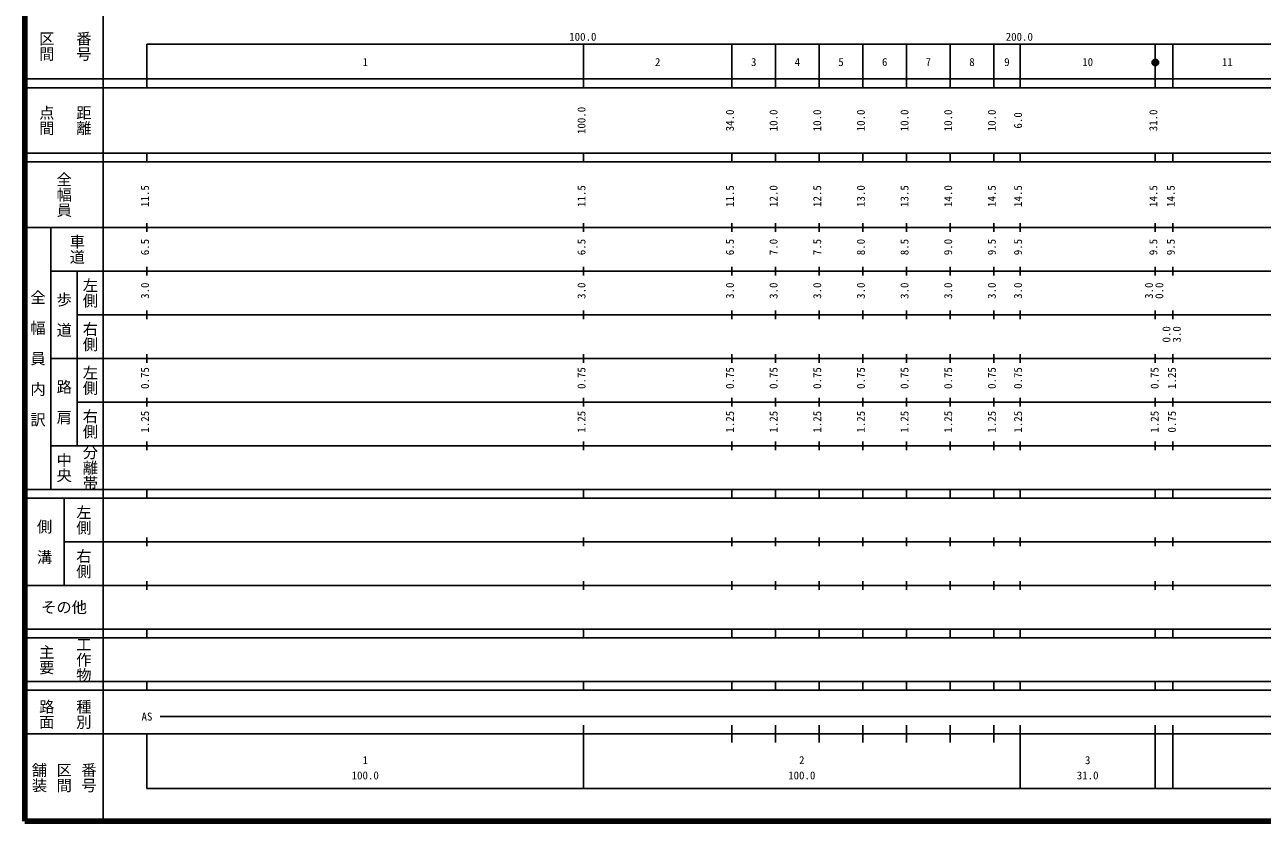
# Model space of a CAD drawing. Units: millimetres on the paper, enlarged 1000 times. Extents: x 40000 to 680000, y 20000 to 380000.
# Drawn here: x 40000 to 323496, y 20000 to 202409 of the extents above; entities that cross this region are included whole.
import ezdxf
from ezdxf.enums import TextEntityAlignment as Align

# ---------------------------------------------------------------- set-up
doc = ezdxf.new("R2010")
doc.units = ezdxf.units.MM
doc.header["$LTSCALE"] = 1000
doc.header["$PDMODE"] = 32
doc.header["$PDSIZE"] = 500
doc.layers.add('M-TTL', color=2, linetype='Continuous', lineweight=140)
doc.layers.add('M-TTL-BAND', color=7, linetype='Continuous', lineweight=25)
doc.styles.add('@ＭＳ ゴシック', font='')
doc.styles.add('ＭＳ ゴシック', font='')
doc.styles.get('@ＭＳ ゴシック').set_extended_font_data('@MS Gothic')
doc.styles.get('ＭＳ ゴシック').set_extended_font_data('MS Gothic')

msp = doc.modelspace()

# ---------------------------------------------------------------- linework, layer by layer
at = {"layer": 'M-TTL'}
for p, q in [((40000, 380000), (40000, 20000)), ((40000, 20000), (680000, 20000))]:
    msp.add_line(p, q, dxfattribs=at)
at = {"layer": 'M-TTL-BAND'}
for p, q in [((58000, 370000), (58000, 20000)), ((68000, 198000), (579000, 198000)), ((68000, 198000), (68000, 188000)), ((168000, 188000), (168000, 198000)), ((202000, 188000), (202000, 198000)), ((212000, 188000), (212000, 198000)), ((222000, 188000), (222000, 198000)), ((232000, 188000), (232000, 198000)), ((242000, 188000), (242000, 198000)), ((252000, 188000), (252000, 198000)), ((262000, 188000), (262000, 198000)), ((268000, 188000), (268000, 198000)), ((299000, 188000), (299000, 198000)), ((303000, 188000), (303000, 198000)), ((40000, 190000), (579000, 190000)), ((40000, 188000), (579000, 188000)), ((40000, 173000), (579000, 173000)), ((68000, 171000), (68000, 173000)), ((168000, 171000), (168000, 173000)), ((202000, 171000), (202000, 173000)), ((212000, 171000), (212000, 173000)), ((222000, 171000), (222000, 173000)), ((232000, 171000), (232000, 173000)), ((242000, 171000), (242000, 173000)), ((252000, 171000), (252000, 173000)), ((262000, 171000), (262000, 173000)), ((268000, 171000), (268000, 173000)), ((299000, 171000), (299000, 173000)), ((303000, 171000), (303000, 173000)), ((40000, 171000), (579000, 171000)), ((40000, 156000), (579000, 156000)), ((46000, 96000), (46000, 156000)), ((68000, 155000), (68000, 157000)), ((168000, 155000), (168000, 157000)), ((202000, 155000), (202000, 157000)), ((212000, 155000), (212000, 157000)), ((222000, 155000), (222000, 157000)), ((232000, 155000), (232000, 157000)), ((242000, 155000), (242000, 157000)), ((252000, 155000), (252000, 157000)), ((262000, 155000), (262000, 157000)), ((268000, 155000), (268000, 157000)), ((299000, 155000), (299000, 157000)), ((303000, 155000), (303000, 157000)), ((46000, 146000), (579000, 146000)), ((52000, 146000), (52000, 106000)), ((68000, 145000), (68000, 147000)), ((168000, 145000), (168000, 147000)), ((202000, 145000), (202000, 147000)), ((212000, 145000), (212000, 147000)), ((222000, 145000), (222000, 147000)), ((232000, 145000), (232000, 147000)), ((242000, 145000), (242000, 147000)), ((252000, 145000), (252000, 147000)), ((262000, 145000), (262000, 147000)), ((268000, 145000), (268000, 147000)), ((299000, 145000), (299000, 147000)), ((303000, 145000), (303000, 147000)), ((68000, 135000), (68000, 137000)), ((168000, 135000), (168000, 137000)), ((202000, 135000), (202000, 137000)), ((212000, 135000), (212000, 137000)), ((222000, 135000), (222000, 137000)), ((232000, 135000), (232000, 137000)), ((242000, 135000), (242000, 137000)), ((252000, 135000), (252000, 137000)), ((262000, 135000), (262000, 137000)), ((268000, 135000), (268000, 137000)), ((299000, 135000), (299000, 137000)), ((303000, 135000), (303000, 137000)), ((52000, 136000), (579000, 136000)), ((46000, 126000), (579000, 126000)), ((68000, 125000), (68000, 127000)), ((168000, 125000), (168000, 127000)), ((202000, 125000), (202000, 127000)), ((212000, 125000), (212000, 127000)), ((222000, 125000), (222000, 127000)), ((232000, 125000), (232000, 127000)), ((242000, 125000), (242000, 127000)), ((252000, 125000), (252000, 127000)), ((262000, 125000), (262000, 127000)), ((268000, 125000), (268000, 127000)), ((299000, 125000), (299000, 127000)), ((303000, 125000), (303000, 127000)), ((68000, 115000), (68000, 117000)), ((168000, 115000), (168000, 117000)), ((202000, 115000), (202000, 117000)), ((212000, 115000), (212000, 117000)), ((222000, 115000), (222000, 117000)), ((232000, 115000), (232000, 117000)), ((242000, 115000), (242000, 117000)), ((252000, 115000), (252000, 117000)), ((262000, 115000), (262000, 117000)), ((268000, 115000), (268000, 117000)), ((299000, 115000), (299000, 117000)), ((303000, 115000), (303000, 117000)), ((52000, 116000), (579000, 116000)), ((46000, 106000), (579000, 106000)), ((68000, 105000), (68000, 107000)), ((168000, 105000), (168000, 107000)), ((202000, 105000), (202000, 107000)), ((212000, 105000), (212000, 107000)), ((222000, 105000), (222000, 107000)), ((232000, 105000), (232000, 107000)), ((242000, 105000), (242000, 107000)), ((252000, 105000), (252000, 107000)), ((262000, 105000), (262000, 107000)), ((268000, 105000), (268000, 107000)), ((299000, 105000), (299000, 107000)), ((303000, 105000), (303000, 107000)), ((40000, 96000), (579000, 96000)), ((40000, 94000), (579000, 94000)), ((49000, 94000), (49000, 74000)), ((68000, 94000), (68000, 96000)), ((168000, 94000), (168000, 96000)), ((202000, 94000), (202000, 96000)), ((212000, 94000), (212000, 96000)), ((222000, 94000), (222000, 96000)), ((232000, 94000), (232000, 96000)), ((242000, 94000), (242000, 96000)), ((252000, 94000), (252000, 96000)), ((262000, 94000), (262000, 96000)), ((268000, 94000), (268000, 96000)), ((299000, 94000), (299000, 96000)), ((303000, 94000), (303000, 96000)), ((49000, 84000), (579000, 84000)), ((68000, 83000), (68000, 85000)), ((168000, 83000), (168000, 85000)), ((202000, 83000), (202000, 85000)), ((212000, 83000), (212000, 85000)), ((222000, 83000), (222000, 85000)), ((232000, 83000), (232000, 85000)), ((242000, 83000), (242000, 85000)), ((252000, 83000), (252000, 85000)), ((262000, 83000), (262000, 85000)), ((268000, 83000), (268000, 85000)), ((299000, 83000), (299000, 85000)), ((303000, 83000), (303000, 85000)), ((40000, 74000), (579000, 74000)), ((68000, 73000), (68000, 75000)), ((168000, 73000), (168000, 75000)), ((202000, 73000), (202000, 75000)), ((212000, 73000), (212000, 75000)), ((222000, 73000), (222000, 75000)), ((232000, 73000), (232000, 75000)), ((242000, 73000), (242000, 75000)), ((252000, 73000), (252000, 75000)), ((262000, 73000), (262000, 75000)), ((268000, 73000), (268000, 75000)), ((299000, 73000), (299000, 75000)), ((303000, 73000), (303000, 75000)), ((40000, 64000), (579000, 64000)), ((68000, 62000), (68000, 64000)), ((168000, 62000), (168000, 64000)), ((202000, 62000), (202000, 64000)), ((212000, 62000), (212000, 64000)), ((222000, 62000), (222000, 64000)), ((232000, 62000), (232000, 64000)), ((242000, 62000), (242000, 64000)), ((252000, 62000), (252000, 64000)), ((262000, 62000), (262000, 64000)), ((268000, 62000), (268000, 64000)), ((299000, 62000), (299000, 64000)), ((303000, 62000), (303000, 64000)), ((40000, 62000), (579000, 62000)), ((40000, 52000), (579000, 52000)), ((68000, 50000), (68000, 52000)), ((168000, 50000), (168000, 52000)), ((202000, 50000), (202000, 52000)), ((212000, 50000), (212000, 52000)), ((222000, 50000), (222000, 52000)), ((232000, 50000), (232000, 52000)), ((242000, 50000), (242000, 52000)), ((252000, 50000), (252000, 52000)), ((262000, 50000), (262000, 52000)), ((268000, 50000), (268000, 52000)), ((299000, 50000), (299000, 52000)), ((303000, 50000), (303000, 52000)), ((40000, 50000), (579000, 50000)), ((71000, 44000), (529000, 44000)), ((40000, 40000), (579000, 40000)), ((68000, 40000), (68000, 27500)), ((168000, 27500), (168000, 42000)), ((202000, 38000), (202000, 42000)), ((212000, 38000), (212000, 42000)), ((222000, 38000), (222000, 42000)), ((232000, 38000), (232000, 42000)), ((242000, 38000), (242000, 42000)), ((252000, 38000), (252000, 42000)), ((262000, 38000), (262000, 42000)), ((268000, 27500), (268000, 42000)), ((299000, 27500), (299000, 42000)), ((303000, 27500), (303000, 42000)), ((68000, 27500), (579000, 27500))]:
    msp.add_line(p, q, dxfattribs=at)
for radius in [750, 600, 450, 300, 150, 20]:
    msp.add_circle((299000, 193791), radius, dxfattribs=at)
msp.add_point((299000, 193791), dxfattribs=at)

# ---------------------------------------------------------------- texts
at = {"layer": 'M-TTL-BAND', "style": '@ＭＳ ゴシック'}
for s, p in [('区間', (45000, 197500)), ('番号', (53500, 197500)), ('点間', (45000, 180500)), ('距離', (53500, 180500)), ('全幅員', (49000, 163500)), ('車道', (52000, 151000)), ('左側', (55000, 141000)), ('全\u3000幅\u3000員\u3000内\u3000訳', (43000, 126000)), ('歩\u3000道', (49000, 136000)), ('右側', (55000, 131000)), ('左側', (55000, 121000)), ('路\u3000肩', (49000, 116000)), ('右側', (55000, 111000)), ('分離帯', (55000, 101000)), ('中央', (49000, 101000)), ('左側', (53500, 89000)), ('側\u3000溝', (44500, 84000)), ('右側', (53500, 79000)), ('主要', (45000, 57000)), ('工作物', (53500, 57000)), ('路面', (45000, 44500)), ('種別', (53500, 44500)), ('舗装', (43333, 30000)), ('区間', (49000, 30000)), ('番号', (54667, 30000))]:
    msp.add_text(s, height=2566, rotation=270, dxfattribs=at).set_placement(p, align=Align.MIDDLE_CENTER)
at = {"layer": 'M-TTL-BAND', "style": 'ＭＳ ゴシック'}
for s, p in [('100.0', (167844, 198195)), ('200.0', (267844, 198195)), ('1', (118000, 192405)), ('2', (185000, 192405)), ('3', (207000, 192405)), ('4', (217000, 192405)), ('5', (227000, 192405)), ('6', (237000, 192405)), ('7', (247000, 192405)), ('8', (257000, 192405)), ('9', (265000, 192405)), ('10', (283500, 192405)), ('11', (315500, 192405)), ('AS', (68000, 42500)), ('1', (118000, 32523)), ('2', (218000, 32523)), ('3', (283500, 32523)), ('100.0', (118000, 29033)), ('100.0', (218000, 29033)), ('31.0', (283500, 29033))]:
    msp.add_text(s, height=1833, dxfattribs=at).set_placement(p, align=Align.BOTTOM_CENTER)
for s, p in [('100.0', (169000, 180500)), ('34.0', (203000, 180500)), ('10.0', (213000, 180500)), ('10.0', (223000, 180500)), ('10.0', (233000, 180500)), ('10.0', (243000, 180500)), ('10.0', (253000, 180500)), ('10.0', (263000, 180500)), ('6.0', (269000, 180500)), ('31.0', (300000, 180500)), ('11.5', (69000, 163174)), ('11.5', (169000, 163174)), ('11.5', (203000, 163174)), ('12.0', (213000, 163174)), ('12.5', (223000, 163174)), ('13.0', (233000, 163174)), ('13.5', (243000, 163174)), ('14.0', (253000, 163174)), ('14.5', (263000, 163174)), ('14.5', (269000, 163174)), ('14.5', (300000, 163174)), ('14.5', (304000, 163174)), ('6.5', (69000, 151500)), ('6.5', (169000, 151500)), ('6.5', (203000, 151500)), ('7.0', (213000, 151500)), ('7.5', (223000, 151500)), ('8.0', (233000, 151500)), ('8.5', (243000, 151500)), ('9.0', (253000, 151500)), ('9.5', (263000, 151500)), ('9.5', (269000, 151500)), ('9.5', (300000, 151500)), ('9.5', (304000, 151500)), ('3.0', (69000, 141500)), ('3.0', (169000, 141500)), ('3.0', (203000, 141500)), ('3.0', (213000, 141500)), ('3.0', (223000, 141500)), ('3.0', (233000, 141500)), ('3.0', (243000, 141500)), ('3.0', (253000, 141500)), ('3.0', (263000, 141500)), ('3.0', (269000, 141500)), ('3.0', (299000, 141500)), ('0.0', (301370, 141500)), ('0.0', (303000, 131500)), ('3.0', (305370, 131500)), ('0.75', (69000, 121500)), ('0.75', (169000, 121500)), ('0.75', (203000, 121500)), ('0.75', (213000, 121500)), ('0.75', (223000, 121500)), ('0.75', (233000, 121500)), ('0.75', (243000, 121500)), ('0.75', (253000, 121500)), ('0.75', (263000, 121500)), ('0.75', (269000, 121500)), ('0.75', (300294, 121500)), ('1.25', (304257, 121500)), ('1.25', (69000, 111500)), ('1.25', (169000, 111500)), ('1.25', (203000, 111500)), ('1.25', (213000, 111500)), ('1.25', (223000, 111500)), ('1.25', (233000, 111500)), ('1.25', (243000, 111500)), ('1.25', (253000, 111500)), ('1.25', (263000, 111500)), ('1.25', (269000, 111500)), ('1.25', (300294, 111500)), ('0.75', (304257, 111500))]:
    msp.add_text(s, height=1833, rotation=90, dxfattribs=at).set_placement(p, align=Align.BOTTOM_CENTER)
msp.add_text('その他', height=2566, dxfattribs=at).set_placement((49000, 69000), align=Align.MIDDLE_CENTER)

doc.saveas('drawing.dxf')
